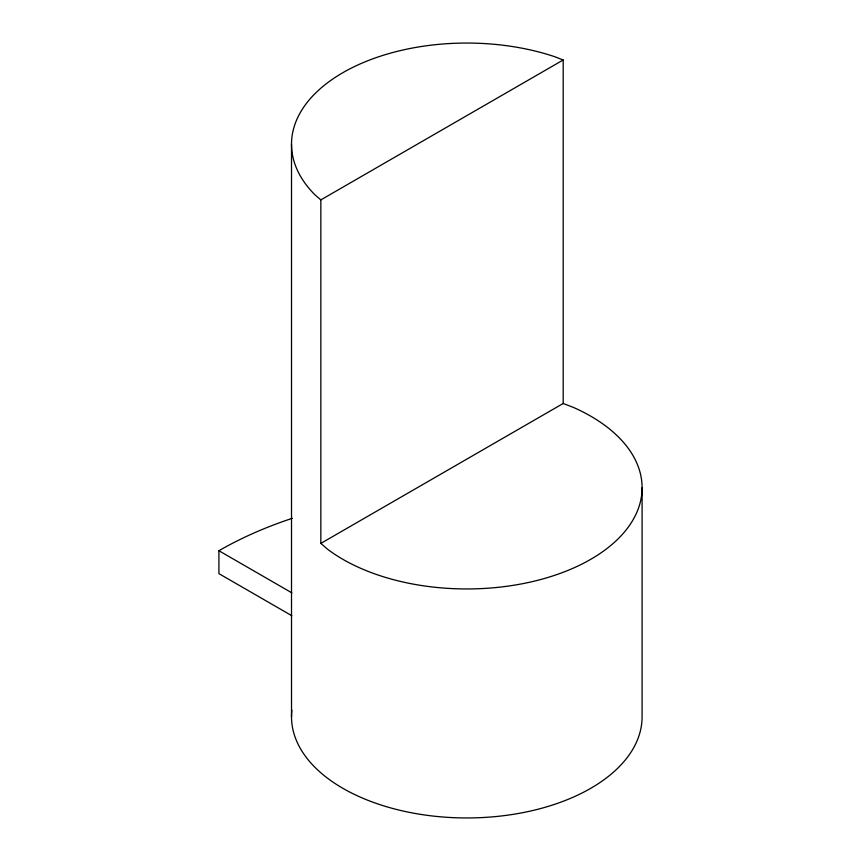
<?xml version="1.0" encoding="UTF-8"?>
<svg xmlns="http://www.w3.org/2000/svg" width="861" height="861" viewBox="0 0 861 861"><rect width="100%" height="100%" fill="white"/><g stroke="black" fill="none" stroke-linecap="round" stroke-linejoin="round"><path stroke-width="1.29" d="M320.841 543.399L320.841 199.903L563.191 59.979L563.191 403.475L320.841 543.399L327.74 549.361A175.289 101.2 0 0 0 590.754 559.306A175.289 101.2 0 0 0 573.512 407.457L563.191 403.475M563.191 59.979L554.452 56.611A175.289 101.2 0 0 0 342.85 72.69A175.289 101.2 0 0 0 314.997 194.855L320.841 199.903M291.89 615.755L218.909 573.63L218.909 550.728L291.89 592.863M642.091 487.746L642.091 716.75A175.289 101.2 0 0 1 461.065 817.896A175.289 101.2 0 0 1 291.89 710.131M291.513 144.25L291.513 716.75M218.909 550.728A350.578 202.4 0 0 1 292.353 518.279"/></g></svg>
